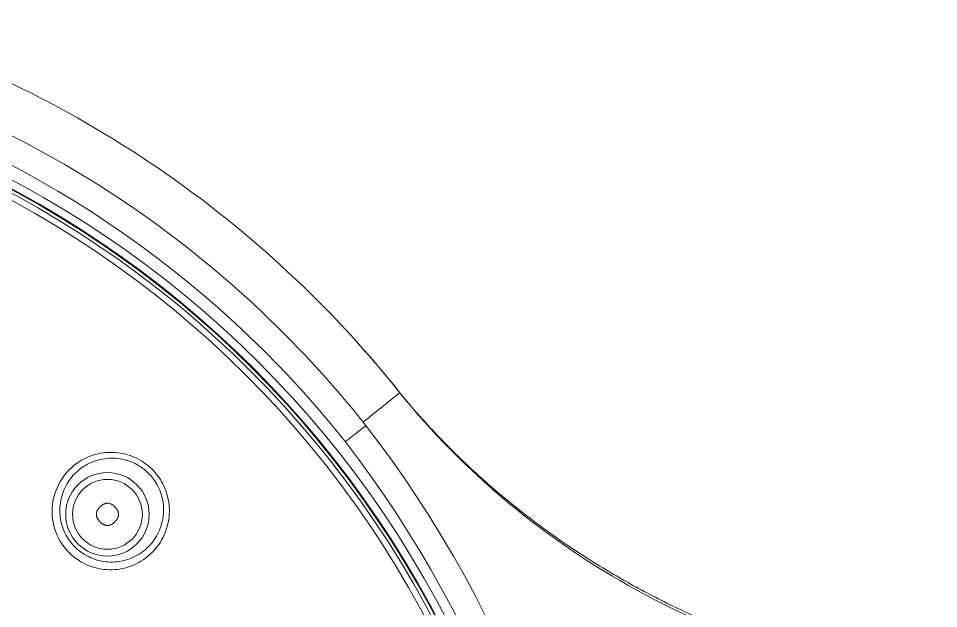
# Model space of a CAD drawing. Header units: millimetres. Extents: x 1435 to 2029, y -1230 to -810.
# Drawn here: x 1716.94 to 1751.91, y -883.68 to -861.26 of the extents above; entities that cross this region are included whole.
import ezdxf

# ---------------------------------------------------------------- set-up
doc = ezdxf.new("R2010")
doc.units = ezdxf.units.MM
doc.header["$LTSCALE"] = 10
doc.layers.add('41', color=7, linetype='Continuous')

msp = doc.modelspace()

# ---------------------------------------------------------------- linework, layer by layer
at = {"layer": '41', "color": 7, "linetype": 'Continuous', "lineweight": 5}
msp.add_line((1732.01947, -876.17363), (1731.43153, -875.47756), dxfattribs=at)
at = {"layer": '41', "color": 3, "linetype": 'Continuous', "lineweight": 5, "extrusion": (0, 0, -1)}
for centre, radius in [((-1698.40274, -902.01799), 39.1474), ((-1698.40274, -902.01799), 38.81921), ((-1698.40274, -902.01799), 38.46191), ((-1720.32305, -880.09768), 1.5866)]:
    msp.add_circle(centre, radius, dxfattribs=at)
at = {"layer": '41', "color": 3, "linetype": 'Continuous', "lineweight": 5}
for centre, radius in [((1698.40274, -902.01799), 38.84741), ((1720.32305, -880.09768), 1.32679)]:
    msp.add_circle(centre, radius, dxfattribs=at)
at = {"layer": '41', "color": 7, "linetype": 'Continuous', "lineweight": 5, "extrusion": (0, 0, -1)}
msp.add_circle((-1698.40274, -902.01799), 38.82819, dxfattribs=at)
at = {"layer": '41', "color": 7, "linetype": 'Continuous', "lineweight": 5}
msp.add_circle((1698.40274, -902.01799), 38.69737, dxfattribs=at)
at = {"layer": '41', "color": 3, "linetype": 'Continuous', "lineweight": 5}
for points, knots in [([(1730.13435, -927.32983), (1727.50598, -930.63116), (1724.45271, -933.46965), (1717.48903, -938.14516), (1713.66896, -939.92341), (1701.61907, -943.40742), (1692.83378, -943.15063), (1681.04048, -939.02241), (1677.27538, -937.00836), (1670.62627, -932.00246), (1667.64716, -928.93741), (1662.83208, -922.14946), (1660.92504, -918.32807), (1658.39607, -910.39283), (1657.73907, -906.19871), (1657.74274, -897.80204), (1658.41335, -893.55771), (1660.9641, -885.61714), (1662.8646, -881.82521), (1670.14191, -871.6132), (1677.08091, -866.38542), (1689.00801, -862.23172), (1693.10014, -861.48266), (1701.51783, -861.2585), (1705.66341, -861.7935), (1713.71948, -864.13161), (1717.53553, -865.91697), (1724.47376, -870.58562), (1727.56233, -873.4756), (1730.13487, -876.70681)], [0, 0, 0, 0, 0.0625, 0.0625, 0.125, 0.125, 0.25, 0.25, 0.3125, 0.3125, 0.375, 0.375, 0.4375, 0.4375, 0.5, 0.5, 0.5625, 0.5625, 0.625, 0.625, 0.75, 0.75, 0.8125, 0.8125, 0.875, 0.875, 0.9375, 0.9375, 1, 1, 1, 1]), ([(1729.36542, -877.33787), (1724.24212, -870.89578), (1717.19666, -866.14876), (1705.40494, -862.75058), (1701.3571, -862.23616), (1693.14841, -862.47134), (1689.1578, -863.20971), (1677.52705, -867.28659), (1670.7714, -872.39682), (1663.68855, -882.3734), (1661.84131, -886.07445), (1659.3653, -893.82577), (1658.71928, -897.98009), (1658.72811, -910.17906), (1661.31775, -918.32302), (1668.41489, -928.32004), (1671.2618, -931.25181), (1677.81644, -936.18764), (1681.39353, -938.10366), (1689.15107, -940.82491), (1693.15378, -941.56401), (1701.33659, -941.80004), (1705.41023, -941.2833), (1717.171, -937.89574), (1724.24173, -933.14069), (1729.36544, -926.6981)], [0, 0, 0, 0, 0.125, 0.125, 0.1875, 0.1875, 0.25, 0.25, 0.375, 0.375, 0.4375, 0.4375, 0.5, 0.5, 0.625, 0.625, 0.6875, 0.6875, 0.75, 0.75, 0.8125, 0.8125, 0.875, 0.875, 1, 1, 1, 1]), ([(1751.84082, -886.57168), (1749.8373, -886.39476), (1747.88046, -885.96597), (1744.03727, -884.73359), (1742.20983, -883.94609), (1738.72731, -882.04003), (1737.06384, -880.90704), (1734.02213, -878.37727), (1732.61395, -876.95155), (1731.43153, -875.47756)], [0, 0, 0, 0, 0.25, 0.25, 0.5, 0.5, 0.75, 0.75, 1, 1, 1, 1]), ([(1730.13477, -876.70659), (1735.7281, -883.94801), (1739.05726, -892.85078), (1739.06819, -906.55655), (1738.21649, -911.14599), (1735.14205, -919.68837), (1732.92838, -923.71265), (1730.13425, -927.33006)], [0, 0, 0, 0, 0.5, 0.5, 0.75, 0.75, 1, 1, 1, 1]), ([(1729.36544, -926.6981), (1732.0898, -923.15393), (1734.24145, -919.2375), (1737.24266, -910.90865), (1738.08695, -906.44214), (1738.07577, -893.07956), (1734.81138, -884.4226), (1729.36542, -877.33787)], [0, 0, 0, 0, 0.25, 0.25, 0.5, 0.5, 1, 1, 1, 1]), ([(1721.90501, -878.27826), (1722.04903, -878.4019), (1722.17811, -878.5455), (1722.28574, -878.70176), (1722.42393, -878.90238), (1722.52974, -879.12899), (1722.59501, -879.36287), (1722.66073, -879.59837), (1722.68719, -879.84756), (1722.67304, -880.09044), (1722.65864, -880.33752), (1722.6019, -880.58471), (1722.50802, -880.81252), (1722.41224, -881.04493), (1722.27525, -881.26346), (1722.10837, -881.45072), (1721.93906, -881.6407), (1721.73431, -881.80372), (1721.51088, -881.92616), (1721.28688, -882.04891), (1721.03778, -882.13426), (1720.78444, -882.17432), (1720.53384, -882.21395), (1720.27196, -882.21031), (1720.02138, -882.1628), (1719.77566, -882.11622), (1719.53384, -882.0261), (1719.31697, -881.89957), (1719.16754, -881.81238), (1719.02729, -881.70672), (1718.90218, -881.58697), (1718.73915, -881.43093), (1718.59867, -881.24743), (1718.4906, -881.04963), (1718.37375, -880.83577), (1718.29183, -880.59953), (1718.25088, -880.36027), (1718.20951, -880.11851), (1718.20881, -879.86717), (1718.24802, -879.62629), (1718.28797, -879.38085), (1718.37039, -879.13968), (1718.4881, -878.92176), (1718.60808, -878.69964), (1718.76797, -878.49565), (1718.95466, -878.32618), (1719.14349, -878.15476), (1719.36499, -878.01394), (1719.60094, -877.91573), (1719.83655, -877.81767), (1720.09323, -877.7594), (1720.34931, -877.74667), (1720.60177, -877.73412), (1720.86082, -877.76556), (1721.104, -877.83914), (1721.34219, -877.91121), (1721.57188, -878.02578), (1721.77312, -878.1735), (1721.81838, -878.20672), (1721.8624, -878.24169), (1721.90501, -878.27826)], [0, 0, 0, 0, 0.04032269, 0.04032269, 0.04032269, 0.09238134, 0.09238134, 0.09238134, 0.14479361, 0.14479361, 0.14479361, 0.19811724, 0.19811724, 0.19811724, 0.25253536, 0.25253536, 0.25253536, 0.30776731, 0.30776731, 0.30776731, 0.36315678, 0.36315678, 0.36315678, 0.41795362, 0.41795362, 0.41795362, 0.47167813, 0.47167813, 0.47167813, 0.5084089, 0.5084089, 0.5084089, 0.55651638, 0.55651638, 0.55651638, 0.60862762, 0.60862762, 0.60862762, 0.66127971, 0.66127971, 0.66127971, 0.71493535, 0.71493535, 0.71493535, 0.76964331, 0.76964331, 0.76964331, 0.82499931, 0.82499931, 0.82499931, 0.88028566, 0.88028566, 0.88028566, 0.93479155, 0.93479155, 0.93479155, 0.98816683, 0.98816683, 0.98816683, 1, 1, 1, 1]), ([(1721.77368, -878.43424), (1721.73547, -878.40149), (1721.69597, -878.37021), (1721.65537, -878.34052), (1721.47771, -878.21061), (1721.27518, -878.10987), (1721.06532, -878.04643), (1721.06185, -878.04538), (1721.05838, -878.04434), (1721.0549, -878.04331), (1720.83689, -877.97871), (1720.60483, -877.95236), (1720.37929, -877.96566), (1720.15077, -877.97913), (1719.92224, -878.0336), (1719.7132, -878.12352), (1719.50436, -878.21336), (1719.30902, -878.34105), (1719.14321, -878.49562), (1718.97994, -878.64783), (1718.84083, -878.83022), (1718.73721, -879.02827), (1718.63609, -879.22153), (1718.56612, -879.4348), (1718.53341, -879.65156), (1718.5015, -879.86307), (1718.50429, -880.08339), (1718.54241, -880.29528), (1718.57995, -880.50395), (1718.6528, -880.70988), (1718.75578, -880.89647), (1718.85078, -881.0686), (1718.97359, -881.22839), (1719.1158, -881.3646), (1719.22493, -881.46913), (1719.34707, -881.56154), (1719.47713, -881.63808), (1719.66633, -881.74944), (1719.87706, -881.8294), (1720.09131, -881.87187), (1720.31088, -881.91539), (1720.54036, -881.92082), (1720.76037, -881.88863), (1720.9841, -881.85591), (1721.20437, -881.78343), (1721.40306, -881.67794), (1721.60232, -881.57215), (1721.78544, -881.43027), (1721.93755, -881.26406), (1722.08808, -881.09958), (1722.21234, -880.90681), (1722.29998, -880.70109), (1722.38608, -880.49896), (1722.4391, -880.2789), (1722.454, -880.05843), (1722.46867, -879.84147), (1722.44674, -879.6183), (1722.38919, -879.4072), (1722.33202, -879.19749), (1722.23804, -878.99398), (1722.11463, -878.81396), (1722.0185, -878.67374), (1721.90285, -878.54491), (1721.77368, -878.43424)], [0, 0, 0, 0, 0.0119509, 0.0119509, 0.0119509, 0.06498002, 0.06498002, 0.06498002, 0.0658439, 0.0658439, 0.0658439, 0.12088447, 0.12088447, 0.12088447, 0.17664502, 0.17664502, 0.17664502, 0.23233034, 0.23233034, 0.23233034, 0.28713318, 0.28713318, 0.28713318, 0.34058945, 0.34058945, 0.34058945, 0.39274121, 0.39274121, 0.39274121, 0.44410429, 0.44410429, 0.44410429, 0.49139783, 0.49139783, 0.49139783, 0.52750888, 0.52750888, 0.52750888, 0.58044732, 0.58044732, 0.58044732, 0.63471265, 0.63471265, 0.63471265, 0.68989665, 0.68989665, 0.68989665, 0.7452306, 0.7452306, 0.7452306, 0.79997629, 0.79997629, 0.79997629, 0.85375668, 0.85375668, 0.85375668, 0.9066812, 0.9066812, 0.9066812, 0.95926928, 0.95926928, 0.95926928, 1, 1, 1, 1])]:
    msp.add_open_spline(points, degree=3, knots=knots, dxfattribs=at)
at = {"layer": '41', "color": 7, "linetype": 'Continuous', "lineweight": 5}
for points, degree, knots in [([(1731.43153, -875.47756), (1728.90642, -872.28462), (1725.73505, -869.32585), (1718.70504, -864.52989), (1714.90178, -862.69375), (1710.80763, -861.43352)], 3, [0, 0, 0, 0, 0.5, 0.5, 1, 1, 1, 1]), ([(1731.37106, -875.39343), (1731.3316, -875.34444), (1730.89796, -874.80818), (1730.36253, -874.17919), (1729.85543, -873.60683), (1729.77322, -873.51473)], 3, [0, 0, 0, 0, 0.07771542, 0.85120513, 1, 1, 1, 1]), ([(1751.91079, -886.53242), (1751.83075, -886.52575), (1751.18518, -886.46822), (1749.9442, -886.28092), (1748.20462, -885.9219), (1746.44775, -885.43521), (1744.70517, -884.8415), (1742.96352, -884.13437), (1741.23853, -883.31654), (1739.54701, -882.39008), (1737.90791, -881.36138), (1736.33859, -880.23778), (1734.85295, -879.02821), (1733.46373, -877.73545), (1732.54433, -876.76526), (1732.07445, -876.23604), (1732.01947, -876.17363)], 3, [0, 0, 0, 0, 0.01045152, 0.08434021, 0.1630343, 0.24036473, 0.31973282, 0.40060657, 0.48316759, 0.56691579, 0.65125113, 0.73588373, 0.8204549, 0.90453159, 0.98877539, 1, 1, 1, 1]), ([(1730.1476, -876.72628), (1730.14628, -876.72731), (1730.14473, -876.72853), (1730.14295, -876.72992), (1730.12876, -876.74101), (1730.09934, -876.76401), (1730.05715, -876.79701), (1730.01495, -876.83), (1729.9588, -876.8739), (1729.89336, -876.92507), (1729.82592, -876.97781), (1729.74663, -877.0398), (1729.66248, -877.1056), (1729.58081, -877.16946), (1729.49228, -877.23869), (1729.40421, -877.30755), (1729.39129, -877.31765), (1729.37835, -877.32776), (1729.36542, -877.33787)], 3, [0, 0, 0, 0, 0.02881054, 0.02881054, 0.02881054, 0.26125239, 0.26125239, 0.26125239, 0.4936939, 0.4936939, 0.4936939, 0.7334532, 0.7334532, 0.7334532, 0.96590869, 0.96590869, 0.96590869, 1, 1, 1, 1]), ([(1720.6059, -880.38052), (1720.31772, -880.66332), (1720.04021, -880.38052), (1719.76265, -880.09768), (1720.04021, -879.81484)], 2, [0, 0, 0, 0.5, 0.5, 1, 1, 1]), ([(1720.04021, -879.81484), (1720.32839, -879.53204), (1720.6059, -879.81484), (1720.88346, -880.09769), (1720.6059, -880.38052)], 2, [0, 0, 0, 0.5, 0.5, 1, 1, 1])]:
    msp.add_open_spline(points, degree=degree, knots=knots, dxfattribs=at)
at = {"layer": '41', "color": 3, "linetype": 'Continuous', "lineweight": 5}
msp.add_open_spline([(1730.04243, -876.59377), (1730.50547, -876.2217), (1730.9685, -875.84963), (1731.43153, -875.47756)], degree=3, dxfattribs=at)

doc.saveas('drawing.dxf')
